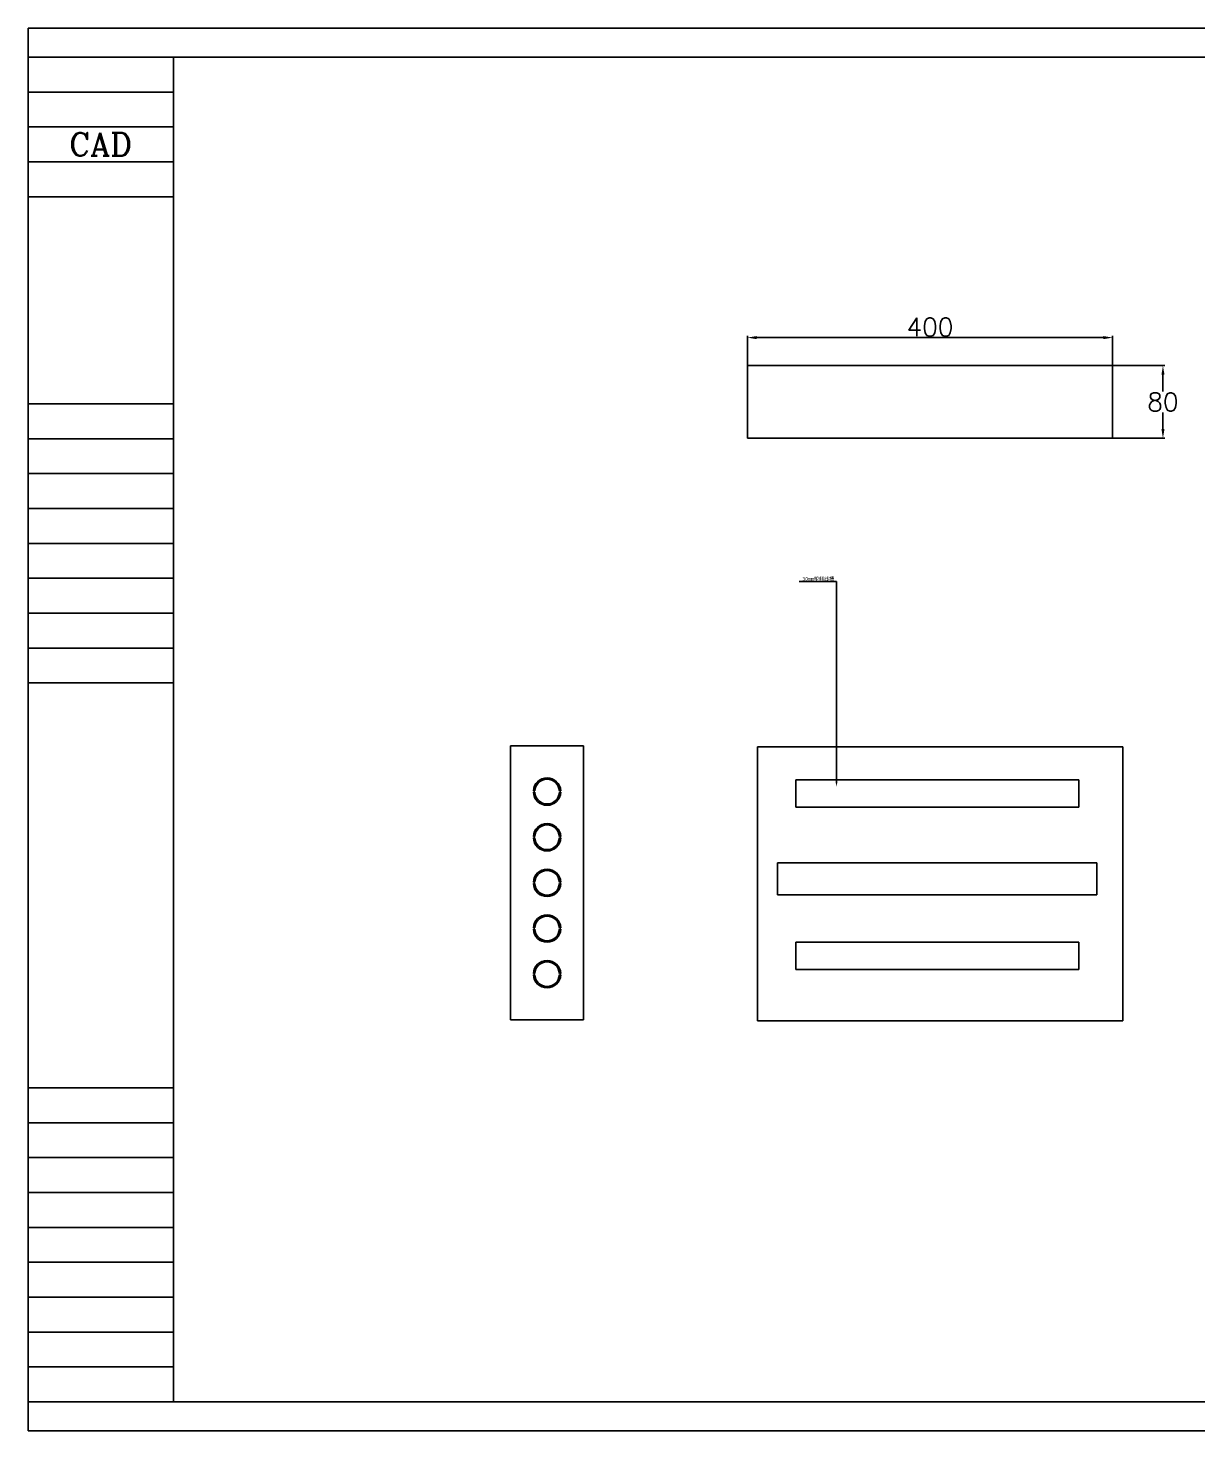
# Model space of a CAD drawing. Header units: millimetres. Extents: x -5786 to 4989, y -422 to 1165.
# Drawn here: x -2752 to -1470, y -413 to 1124 of the extents above; entities that cross this region are included whole.
import ezdxf
from ezdxf import colors
from ezdxf.entities.mleader import LeaderData, LeaderLine
from ezdxf.enums import TextEntityAlignment as Align
from ezdxf.math import Vec2, Vec3

# ---------------------------------------------------------------- set-up
doc = ezdxf.new("R2010")
doc.units = ezdxf.units.MM
doc.header["$PDSIZE"] = -1
doc.layers.add('AM_0', color=7, linetype='Continuous', lineweight=50)
for name, color, linetype in [('RAHM2', 1, 'Continuous'), ('RAHM3', 2, 'Continuous'), ('小件分拣机', 7, 'Continuous')]:
    doc.layers.add(name, color=color, linetype=linetype)
doc.styles.add('-宋体', font='', dxfattribs={"width": 0.8})
doc.styles.add('ROMANC', font='romanc', dxfattribs={"height": 4})
doc.styles.get("Standard").update_dxf_attribs({"font": 'txt.shx', "height": 20})
doc.styles.get('-宋体').set_extended_font_data('SimSun')
doc.dimstyles.new('ISO-25', dxfattribs={"dimtxt": 2.5, "dimasz": 2.5, "dimexe": 1.25, "dimexo": 0.625, "dimtad": 1, "dimtxsty": 'Standard', "dimcen": 2.5, "dimadec": 0, "dimazin": 0, "dimtfac": 1, "dimtmove": 0, "dimatfit": 3, "dimfxl": 1, "dimarcsym": 0})

# ---------------------------------------------------------------- blocks, each defined once
blk = doc.blocks.new('*D20')
at = {"color": 1, "lineweight": -2, "transparency": 16777216}
for p, q in [((-1563.6, 754.5), (-1506.4, 754.5)), ((-1563.6, 674.8), (-1506.4, 674.8))]:
    blk.add_line(p, q, dxfattribs=at)
at = {"color": 0, "lineweight": -2, "transparency": 16777216}
for p, q in [((-1508.4, 744.5), (-1508.4, 726.2)), ((-1508.4, 684.8), (-1508.4, 703.1))]:
    blk.add_line(p, q, dxfattribs=at)
at = {"color": 0, "transparency": 16777216}
for points in [[(-1510, 744.5), (-1506.7, 744.5), (-1508.4, 754.5)], [(-1510, 684.8), (-1506.7, 684.8), (-1508.4, 674.8)]]:
    blk.add_solid(points, dxfattribs=at)
at = {"layer": 'Defpoints', "color": 0, "transparency": 16777216}
for p in [(-1563.6, 754.5), (-1563.6, 674.8), (-1508.4, 674.8)]:
    blk.add_point(p, dxfattribs=at)
at = {"color": 3, "transparency": 16777216, "insert": (-1508.4, 714.6), "char_height": 20, "attachment_point": 5}
blk.add_mtext('80', dxfattribs=at)
blk = doc.blocks.new('*D21')
at = {"color": 1, "lineweight": -2, "transparency": 16777216}
for p, q in [((-1963.6, 754.5), (-1963.6, 787.1)), ((-1563.6, 754.5), (-1563.6, 787.1))]:
    blk.add_line(p, q, dxfattribs=at)
at = {"color": 0, "lineweight": -2, "transparency": 16777216}
blk.add_line((-1573.6, 785.1), (-1953.6, 785.1), dxfattribs=at)
at = {"color": 0, "transparency": 16777216}
for points in [[(-1953.6, 786.8), (-1953.6, 783.4), (-1963.6, 785.1)], [(-1573.6, 786.8), (-1573.6, 783.4), (-1563.6, 785.1)]]:
    blk.add_solid(points, dxfattribs=at)
at = {"layer": 'Defpoints', "color": 0, "transparency": 16777216}
for p in [(-1963.6, 785.1), (-1963.6, 754.5), (-1563.6, 754.5)]:
    blk.add_point(p, dxfattribs=at)
at = {"color": 3, "transparency": 16777216, "insert": (-1763.6, 796.6), "char_height": 20, "attachment_point": 5}
blk.add_mtext('400', dxfattribs=at)
blk = doc.blocks.new('A$C0ED27135')
at = {"layer": 'RAHM2', "color": 5}
for p, q in [((0, 28898), (0, 0)), ((0, 28898), (43594, 28898)), ((0, 0), (43594, 0))]:
    blk.add_line(p, q, dxfattribs=at)
at = {"layer": 'RAHM2'}
for p, q in [((2995, 27580), (0, 27580)), ((2995, 26143), (0, 26143)), ((2995, 20439), (0, 20439)), ((2995, 19001), (0, 19001)), ((2995, 17564), (0, 17564)), ((2995, 16126), (0, 16126)), ((2995, 6349), (0, 6349)), ((2995, 4911), (0, 4911)), ((2995, 3474), (0, 3474)), ((2995, 2036), (0, 2036)), ((2995, 1318), (0, 1318)), ((2995, 599), (0, 599))]:
    blk.add_line(p, q, dxfattribs=at)
at = {"layer": 'RAHM3'}
for p, q in [((2995, 28299), (0, 28299)), ((2995, 26861), (0, 26861)), ((2995, 25424), (0, 25424)), ((2995, 21158), (0, 21158)), ((2995, 19720), (0, 19720)), ((2995, 18283), (0, 18283)), ((2995, 16845), (0, 16845)), ((2995, 15407), (0, 15407)), ((2995, 7068), (0, 7068)), ((2995, 5630), (0, 5630)), ((2995, 4193), (0, 4193)), ((2995, 2755), (0, 2755))]:
    blk.add_line(p, q, dxfattribs=at)
at = {"layer": '小件分拣机', "color": 1, "lineweight": -3}
for p, q in [((2995, 28299), (2995, 599)), ((2995, 28299), (42995, 28299)), ((2842, 599, -1114), (42995, 599))]:
    blk.add_line(p, q, dxfattribs=at)
at = {"layer": 'AM_0', "style": '-宋体', "width": 0.8}
for tag, p, height in [('客户名称', (33203, 2356), 500), ('设计', (29406, 1974), 150), ('校对', (29401, 1583), 150), ('设备名称', (38232, 1627), 200), ('日期', (31785, 721), 150), ('张数', (34111, 739), 150), ('当前页', (36691, 739), 150), ('版本', (38232, 850), 200)]:
    blk.add_attdef(tag, p, '', height=height, dxfattribs=at)
at = {"layer": 'RAHM2', "style": 'ROMANC'}
blk.add_text('CAD', height=479.2, dxfattribs=at).set_placement((1497, 26262), align=Align.CENTER)

msp = doc.modelspace()

# ---------------------------------------------------------------- linework, layer by layer
for p, q in [((-1963.6, 754.5), (-1563.6, 754.5)), ((-1963.6, 674.8), (-1963.6, 754.5)), ((-1563.6, 754.5), (-1563.6, 674.8)), ((-1563.6, 674.8), (-1963.6, 674.8)), ((-2223, 337.7), (-2143.3, 337.7)), ((-2223, 37.7), (-2223, 337.7)), ((-2143.3, 337.7), (-2143.3, 37.7)), ((-1952.4, 36.7), (-1952.4, 336.7)), ((-1952.4, 336.7), (-1552.4, 336.7)), ((-1552.4, 336.7), (-1552.4, 36.7)), ((-1930.7, 209.5), (-1580.7, 209.5)), ((-1930.7, 174.5), (-1930.7, 209.5)), ((-1580.7, 209.5), (-1580.7, 174.5)), ((-1580.7, 174.5), (-1930.7, 174.5)), ((-2143.3, 37.7), (-2223, 37.7)), ((-1552.4, 36.7), (-1952.4, 36.7))]:
    msp.add_line(p, q)
at = {"color": 2}
for p, q in [((-1910.6, 300.6), (-1910.6, 270.6)), ((-1600.4, 300.6), (-1910.6, 300.6)), ((-1600.4, 270.6), (-1600.4, 300.6)), ((-1910.6, 270.6), (-1600.4, 270.6)), ((-1910.6, 122.8), (-1910.6, 92.8)), ((-1600.4, 122.8), (-1910.6, 122.8)), ((-1600.4, 92.8), (-1600.4, 122.8)), ((-1910.6, 92.8), (-1600.4, 92.8))]:
    msp.add_line(p, q, dxfattribs=at)
at = {"color": 7, "linetype": 'Continuous', "lineweight": 25}
for p, q in [((-2198.1, 288.4), (-2196.6, 288.4)), ((-2196.6, 286.9), (-2198.1, 286.9)), ((-2169.6, 288.4), (-2168.1, 288.4)), ((-2168.1, 286.9), (-2169.6, 286.9)), ((-2198.1, 238.4), (-2196.6, 238.4)), ((-2196.6, 236.9), (-2198.1, 236.9)), ((-2169.6, 238.4), (-2168.1, 238.4)), ((-2168.1, 236.9), (-2169.6, 236.9)), ((-2198.1, 188.4), (-2196.6, 188.4)), ((-2198.1, 188.4), (-2196.6, 188.4)), ((-2196.6, 186.9), (-2198.1, 186.9)), ((-2196.6, 186.9), (-2198.1, 186.9)), ((-2169.6, 188.4), (-2168.1, 188.4)), ((-2169.6, 188.4), (-2168.1, 188.4)), ((-2168.1, 186.9), (-2169.6, 186.9)), ((-2168.1, 186.9), (-2169.6, 186.9)), ((-2198.1, 138.4), (-2196.6, 138.4)), ((-2169.6, 138.4), (-2168.1, 138.4)), ((-2196.6, 136.9), (-2198.1, 136.9)), ((-2168.1, 136.9), (-2169.6, 136.9)), ((-2198.1, 88.4), (-2196.6, 88.4)), ((-2196.6, 86.9), (-2198.1, 86.9)), ((-2169.6, 88.4), (-2168.1, 88.4)), ((-2168.1, 86.9), (-2169.6, 86.9))]:
    msp.add_line(p, q, dxfattribs=at)
for centre, radius, start, end in [((-2183.1, 287.7), 15, 2.866, 177.134), ((-2183.1, 287.7), 13.5, 3.1847, 176.8153), ((-2183.1, 287.7), 15, 182.866, 357.134), ((-2183.1, 287.7), 13.5, 183.1847, 356.8153), ((-2183.1, 237.7), 15, 2.866, 177.134), ((-2183.1, 237.7), 13.5, 3.1847, 176.8153), ((-2183.1, 237.7), 15, 182.866, 357.134), ((-2183.1, 237.7), 13.5, 183.1847, 356.8153), ((-2183.1, 187.7), 15, 2.866, 177.134), ((-2183.1, 187.7), 15, 2.866, 177.134), ((-2183.1, 187.7), 13.5, 3.1847, 176.8153), ((-2183.1, 187.7), 13.5, 3.1847, 176.8153), ((-2183.1, 187.7), 15, 182.866, 357.134), ((-2183.1, 187.7), 15, 182.866, 357.134), ((-2183.1, 187.7), 13.5, 183.1847, 356.8153), ((-2183.1, 187.7), 13.5, 183.1847, 356.8153), ((-2183.1, 137.7), 15, 2.866, 177.134), ((-2183.1, 137.7), 13.5, 3.1847, 176.8153), ((-2183.1, 137.7), 15, 182.866, 357.134), ((-2183.1, 137.7), 13.5, 183.1847, 356.8153), ((-2183.1, 87.7), 15, 2.866, 177.134), ((-2183.1, 87.7), 13.5, 3.1847, 176.8153), ((-2183.1, 87.7), 15, 182.866, 357.134), ((-2183.1, 87.7), 13.5, 183.1847, 356.8153)]:
    msp.add_arc(centre, radius, start, end, dxfattribs=at)

# ---------------------------------------------------------------- block references
at = {"layer": 'AM_0', "lineweight": -3, "xscale": 0.05318677324316071, "yscale": 0.05318677324316071, "zscale": 0.05318677324316071}
msp.add_blockref('A$C0ED27135', (-2751.7, -412.7), dxfattribs=at)

# ---------------------------------------------------------------- dimensions: what is measured, and where the dimension line sits
dim = msp.add_linear_dim(base=(-1963.6, 785.1), p1=(-1563.6, 754.5), p2=(-1963.6, 754.5), dimstyle='ISO-25', override={"dimtxt": 20, "dimasz": 10, "dimexe": 2, "dimexo": 0, "dimgap": 1.524, "dimtih": 1, "dimtoh": 1, "dimdec": 0, "dimzin": 0, "dimclre": 1, "dimclrt": 3, "dimadec": 2, "dimtdec": 0, "dimtzin": 0})
dim.commit()
dim.dimension.update_dxf_attribs({"geometry": '*D21', "text_midpoint": (-1763.6, 796.6)})
dim = msp.add_linear_dim(base=(-1508.4, 674.8), p1=(-1563.6, 754.5), p2=(-1563.6, 674.8), angle=90, dimstyle='ISO-25', override={"dimtxt": 20, "dimasz": 10, "dimexe": 2, "dimexo": 0, "dimgap": 1.524, "dimtih": 1, "dimtoh": 1, "dimdec": 0, "dimzin": 0, "dimclre": 1, "dimclrt": 3, "dimadec": 2, "dimtdec": 0, "dimtzin": 0})
dim.commit()
dim.dimension.update_dxf_attribs({"geometry": '*D20', "text_midpoint": (-1508.4, 714.6)})

# ---------------------------------------------------------------- leaders
ml = msp.add_multileader_mtext('Standard')
ml.set_content('{\\fSimSun|b0|i0|c134|p34;30mm塑料线槽}', color=256)
ml.set_leader_properties()
ml.build(insert=Vec2(0, 0))
ml.multileader.update_dxf_attribs({"text_right_attachment_type": 6, "dogleg_length": 0.36})
ctx = ml.context
ctx.base_point, ctx.plane_origin = Vec3(-1904.2, 520.6), Vec3(-1866.1, 292.8)
ctx.right_attachment, ctx.text_align_type = 6, 2
notes = []
notes.append((ctx, [(0, (1, 1, 0), (-1866.1, 518), (-1, 0), 0.36, [(0, [(-1866.1, 292.8)], 0, [])])]))
ctx.mtext.insert, ctx.mtext.width, ctx.mtext.alignment, ctx.mtext.flow_direction = Vec3(-1868.5, 522.8), 41.87, 3, 5
for ctx, leaders in notes:
    for number, flags, end, landing, length, lines in leaders:
        leader = LeaderData()
        leader.index, (leader.has_last_leader_line, leader.has_dogleg_vector, leader.attachment_direction) = number, flags
        leader.last_leader_point, leader.dogleg_vector, leader.dogleg_length = Vec3(end), Vec3(landing), length
        for number, points, colour, breaks in lines:
            line = LeaderLine()
            line.index, line.vertices, line.color, line.breaks = number, Vec3.list(points), colors.encode_raw_color(colour), breaks
            leader.lines.append(line)
        ctx.leaders.append(leader)

doc.saveas('drawing.dxf')
